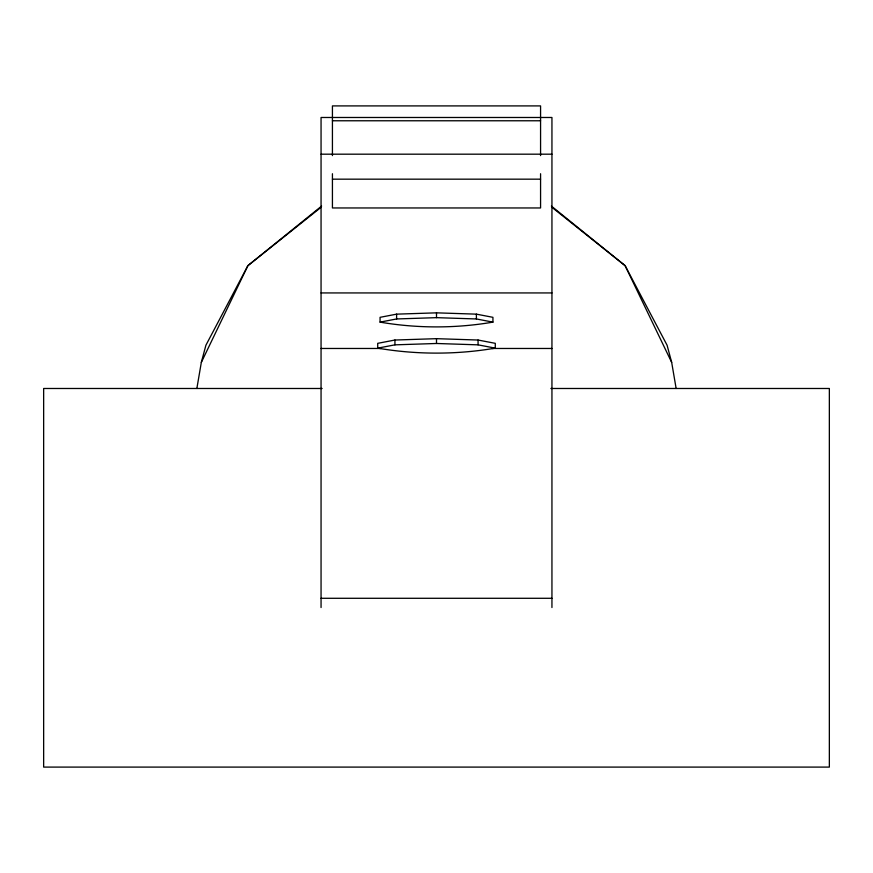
<?xml version="1.0" encoding="UTF-8"?>
<svg xmlns="http://www.w3.org/2000/svg" width="873" height="873" viewBox="0 0 873 873"><rect width="100%" height="100%" fill="white"/><g stroke="black" fill="none" stroke-linecap="round" stroke-linejoin="round"><path stroke-width="1.31" d="M196.862 388.485L201.325 362.382L205.908 345.239L247.899 265.654L321.613 206.072M201.325 362.382L247.899 265.654L321.209 207.196M396.604 314.149L380.071 317.325L380.071 322.126C417.076 328.488 455.924 328.488 492.929 322.126L492.929 317.325L476.396 314.149L436.5 312.84L396.604 314.149L396.604 318.961L380.071 322.126M394.934 340.034L377.714 343.34L377.714 348.141C416.257 354.765 456.743 354.765 495.286 348.141L495.286 343.34L478.066 340.034L436.5 338.669L394.934 340.034L394.934 344.846L377.714 348.141M396.604 318.961L436.5 317.652L476.396 318.961L492.929 322.126M394.934 344.846L436.5 343.482L478.066 344.846L495.286 348.141M332.427 120.769L540.573 120.769M321.057 154.183L551.943 154.183M332.427 179.172L540.573 179.172M321.057 292.935L551.943 292.935M321.057 348.469L380.814 348.469M492.186 348.469L551.943 348.469M322.126 388.485L43.65 388.485L43.65 767.094L829.35 767.094L829.35 388.485L550.874 388.485M321.057 598.289L551.943 598.289M551.791 207.196L625.101 265.654L667.092 345.239L671.675 362.382L676.139 388.485M551.387 206.072L625.101 265.654L671.675 362.382M551.943 607.532L551.943 117.484L321.057 117.484L321.057 607.532M540.573 155.601L540.573 105.906L332.427 105.906L332.427 155.601M540.573 173.738L540.573 207.96L332.427 207.96L332.427 173.738M478.066 340.034L478.066 344.846M476.396 314.149L476.396 318.961M436.5 312.84L436.5 317.652M436.5 338.669L436.5 343.482"/></g></svg>
